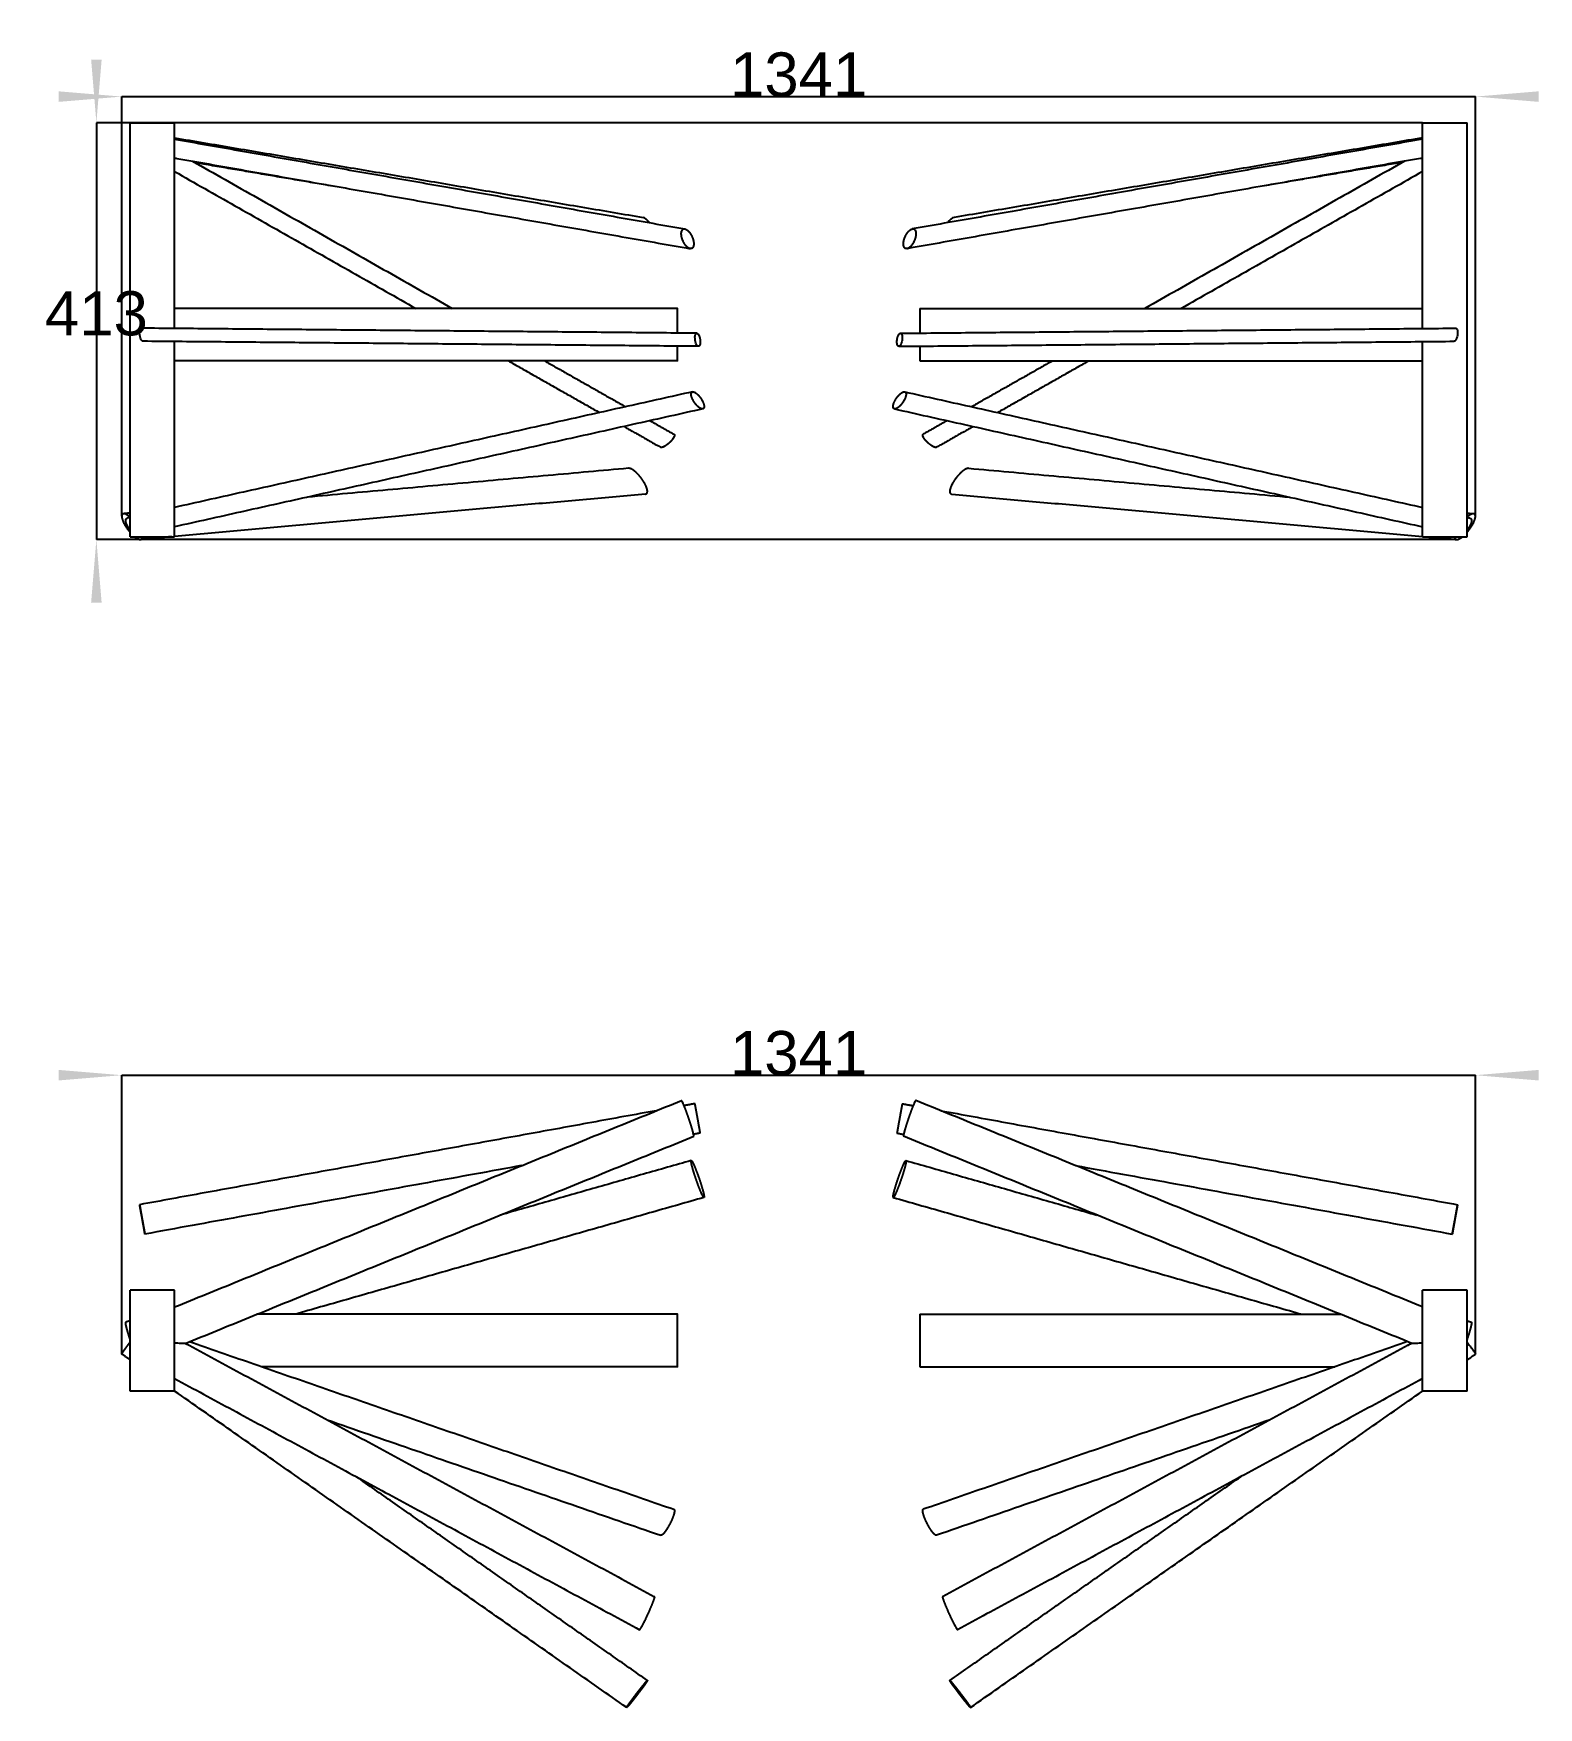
# Model space of a CAD drawing. Header units: millimetres. Extents: x 16 to 359, y 44 to 239.
# Drawn here: x 239.4 to 358.6, y 106 to 238.6 of the extents above; entities that cross this region are included whole.
import ezdxf
from ezdxf.enums import TextEntityAlignment as Align

# ---------------------------------------------------------------- set-up
doc = ezdxf.new("R2010")
doc.units = ezdxf.units.MM
doc.layers.get('0').update_dxf_attribs({"linetype": 'CONTINUOUS'})
for name, color, linetype in [('DimExtent082', 7, 'CONTINUOUS'), ('DimExtent083', 7, 'CONTINUOUS'), ('DimExtent085', 7, 'CONTINUOUS'), ('S08_Suspension_RearF', 7, 'CONTINUOUS'), ('S08_Suspension_RearT', 7, 'CONTINUOUS')]:
    doc.layers.add(name, color=color, linetype=linetype)
doc.styles.get("Standard").update_dxf_attribs({"font": 'arial.ttf'})
doc.dimstyles.get("Standard").update_dxf_attribs({"dimscale": 0, "dimtxt": 2.5, "dimasz": 2.5, "dimexe": 1.25, "dimexo": 0.625, "dimtad": 1, "dimtxsty": 'STANDARD', "dimcen": 2.5, "dimazin": 3, "dimtfac": 1, "dimtmove": 0, "dimatfit": 3})

# ---------------------------------------------------------------- blocks, each defined once
blk = doc.blocks.new('*DimExtent082')
at = {"color": 0}
for points in [[(241.379, 233.995), (241.379, 233.161), (246.379, 233.578)], [(358.621, 233.995), (358.621, 233.161), (353.621, 233.578)]]:
    blk.add_solid(points, dxfattribs=at)
at = {"layer": 'DimExtent082'}
for p, q in [((246.379, 200.35), (246.379, 233.578)), ((246.379, 233.578), (353.621, 233.578)), ((353.621, 200.35), (353.621, 233.578))]:
    blk.add_line(p, q, dxfattribs=at)
blk.add_text('1341', height=3.5, dxfattribs=at).set_placement((300.003, 233.578), align=Align.CENTER)
blk = doc.blocks.new('*DimExtent083')
at = {"color": 0}
for points in [[(243.948, 236.512), (244.781, 236.512), (244.365, 231.512)], [(243.948, 193.489), (244.781, 193.489), (244.365, 198.489)]]:
    blk.add_solid(points, dxfattribs=at)
at = {"layer": 'DimExtent083'}
for p, q in [((349.44, 231.512), (244.365, 231.512)), ((244.365, 231.512), (244.365, 198.489)), ((352.128, 198.489), (244.365, 198.489))]:
    blk.add_line(p, q, dxfattribs=at)
blk.add_text('413', height=3.5, dxfattribs=at).set_placement((244.365, 214.661), align=Align.CENTER)
blk = doc.blocks.new('*DimExtent085')
at = {"color": 0}
for points in [[(241.379, 156.467), (241.379, 155.633), (246.379, 156.05)], [(358.621, 156.467), (358.621, 155.633), (353.621, 156.05)]]:
    blk.add_solid(points, dxfattribs=at)
at = {"layer": 'DimExtent085'}
for p, q in [((246.379, 133.955), (246.379, 156.05)), ((246.379, 156.05), (353.621, 156.05)), ((353.621, 133.955), (353.621, 156.05))]:
    blk.add_line(p, q, dxfattribs=at)
blk.add_text('1341', height=3.5, dxfattribs=at).set_placement((299.997, 156.05), align=Align.CENTER)

msp = doc.modelspace()

# ---------------------------------------------------------------- linework, layer by layer
at = {"layer": 'S08_Suspension_RearF'}
for p, q in [((247.04, 198.712), (247.04, 231.512)), ((247.04, 231.512), (250.56, 231.512)), ((250.56, 215.206), (250.56, 231.512)), ((349.44, 215.206), (349.44, 231.512)), ((349.44, 231.512), (352.96, 231.512)), ((352.96, 198.712), (352.96, 231.512)), ((290.4, 216.792), (250.56, 216.792)), ((309.6, 216.792), (349.44, 216.792)), ((250.56, 198.712), (250.56, 214.17)), ((349.44, 198.712), (349.44, 214.17)), ((290.4, 212.632), (250.56, 212.632)), ((309.6, 212.632), (349.44, 212.632)), ((247.04, 198.712), (250.56, 198.712)), ((349.44, 198.712), (352.96, 198.712))]:
    msp.add_line(p, q, dxfattribs=at)
for points, degree in [([(250.56, 230.312), (287.672, 224.003)], 1), ([(250.56, 230.206), (290.99, 223.093)], 1), ([(349.44, 230.206), (309.01, 223.093)], 1), ([(349.44, 230.312), (312.328, 224.003)], 1), ([(250.56, 228.718), (250.734, 228.686)], 1), ([(250.734, 228.686), (291.41, 221.53)], 1), ([(251.987, 228.465), (272.565, 216.792)], 1), ([(252.158, 228.369), (263.438, 226.451)], 1), ([(349.266, 228.686), (308.59, 221.53)], 1), ([(348.013, 228.465), (327.435, 216.792)], 1), ([(347.842, 228.369), (336.562, 226.451)], 1), ([(349.266, 228.686), (349.44, 228.718)], 1), ([(250.56, 227.643), (269.688, 216.792)], 1), ([(349.44, 227.643), (330.312, 216.792)], 1), ([(288.202, 223.584), (288.028, 223.818), (287.826, 223.978), (287.672, 224.003)], 3), ([(291.41, 221.53), (291.333, 221.554), (291.252, 221.599), (291.169, 221.663), (291.088, 221.746), (291.01, 221.844), (290.937, 221.955), (290.871, 222.076), (290.814, 222.203), (290.768, 222.334), (290.734, 222.464), (290.713, 222.589), (290.705, 222.707), (290.711, 222.814), (290.731, 222.907)], 1), ([(290.731, 222.907), (290.773, 223.046), (290.869, 223.115), (290.99, 223.093)], 3), ([(290.99, 223.093), (291.095, 223.056), (291.205, 222.981), (291.315, 222.873), (291.42, 222.737), (291.513, 222.58), (291.59, 222.409), (291.648, 222.233), (291.684, 222.061), (291.695, 221.901), (291.681, 221.763), (291.643, 221.651), (291.583, 221.573), (291.504, 221.532), (291.41, 221.53)], 1), ([(308.59, 221.53), (308.496, 221.532), (308.417, 221.573), (308.357, 221.651), (308.319, 221.763), (308.305, 221.901), (308.316, 222.061), (308.352, 222.233), (308.41, 222.409), (308.487, 222.58), (308.58, 222.737), (308.685, 222.873), (308.795, 222.981), (308.905, 223.056), (309.01, 223.093)], 1), ([(309.269, 222.907), (309.289, 222.814), (309.295, 222.707), (309.287, 222.589), (309.266, 222.464), (309.232, 222.334), (309.186, 222.203), (309.129, 222.076), (309.063, 221.955), (308.99, 221.844), (308.912, 221.746), (308.831, 221.663), (308.748, 221.599), (308.667, 221.554), (308.59, 221.53)], 1), ([(309.01, 223.093), (309.131, 223.115), (309.227, 223.046), (309.269, 222.907)], 3), ([(312.328, 224.003), (312.174, 223.978), (311.972, 223.818), (311.798, 223.584)], 3), ([(247.791, 214.926), (247.798, 215.109), (247.855, 215.233), (247.932, 215.23)], 3), ([(291.932, 214.83), (247.932, 215.23)], 1), ([(308.068, 214.83), (352.068, 215.23)], 1), ([(352.068, 215.23), (352.145, 215.233), (352.202, 215.109), (352.209, 214.926)], 3), ([(292.068, 213.793), (248.068, 214.193)], 1), ([(291.791, 214.526), (291.798, 214.709), (291.855, 214.833), (291.932, 214.83)], 3), ([(291.932, 214.83), (291.978, 214.817), (292.025, 214.778), (292.071, 214.716), (292.113, 214.634), (292.15, 214.535), (292.179, 214.425), (292.199, 214.31), (292.209, 214.194), (292.209, 214.085), (292.198, 213.987), (292.177, 213.905), (292.148, 213.843), (292.111, 213.805), (292.068, 213.793)], 1), ([(307.932, 213.793), (307.889, 213.805), (307.852, 213.843), (307.823, 213.905), (307.802, 213.987), (307.791, 214.085), (307.791, 214.194), (307.801, 214.31), (307.821, 214.425), (307.85, 214.535), (307.887, 214.634), (307.929, 214.716), (307.975, 214.778), (308.022, 214.817), (308.068, 214.83)], 1), ([(307.932, 213.793), (351.932, 214.193)], 1), ([(308.068, 214.83), (308.145, 214.833), (308.202, 214.709), (308.209, 214.526)], 3), ([(277.021, 212.632), (284.227, 208.544)], 1), ([(279.898, 212.632), (286.291, 209.005)], 1), ([(320.102, 212.632), (313.709, 209.005)], 1), ([(322.979, 212.632), (315.773, 208.544)], 1), ([(291.591, 210.188), (250.56, 201.029)], 1), ([(291.489, 209.941), (291.471, 210.079), (291.509, 210.17), (291.591, 210.188)], 3), ([(292.409, 208.836), (292.351, 208.833), (292.283, 208.85), (292.206, 208.886), (292.124, 208.94), (292.038, 209.009), (291.952, 209.093), (291.866, 209.189), (291.785, 209.294), (291.709, 209.405), (291.642, 209.519), (291.585, 209.633), (291.539, 209.743), (291.507, 209.847), (291.489, 209.941)], 1), ([(291.591, 210.188), (291.671, 210.186), (291.767, 210.151), (291.876, 210.084), (291.99, 209.988), (292.105, 209.868), (292.215, 209.73), (292.314, 209.582), (292.397, 209.429), (292.46, 209.281), (292.5, 209.145), (292.516, 209.027), (292.505, 208.933), (292.469, 208.868), (292.409, 208.836)], 1), ([(307.591, 208.836), (307.531, 208.868), (307.495, 208.933), (307.484, 209.027), (307.5, 209.145), (307.54, 209.281), (307.603, 209.429), (307.686, 209.582), (307.785, 209.73), (307.895, 209.868), (308.01, 209.988), (308.124, 210.084), (308.233, 210.151), (308.329, 210.186), (308.409, 210.188)], 1), ([(308.511, 209.941), (308.493, 209.847), (308.461, 209.743), (308.415, 209.633), (308.358, 209.519), (308.291, 209.405), (308.215, 209.294), (308.134, 209.189), (308.048, 209.093), (307.962, 209.009), (307.876, 208.94), (307.794, 208.886), (307.717, 208.85), (307.649, 208.833), (307.591, 208.836)], 1), ([(308.409, 210.188), (308.491, 210.17), (308.529, 210.079), (308.511, 209.941)], 3), ([(308.409, 210.188), (349.44, 201.029)], 1), ([(292.409, 208.836), (250.56, 199.494)], 1), ([(307.591, 208.836), (349.44, 199.494)], 1), ([(286.168, 207.442), (289.071, 205.796)], 1), ([(288.233, 207.903), (290.129, 206.827)], 1), ([(311.767, 207.903), (309.871, 206.827)], 1), ([(313.832, 207.442), (310.929, 205.796)], 1), ([(290.129, 206.827), (290.194, 206.788), (290.146, 206.657)], 2), ([(309.854, 206.657), (309.806, 206.788), (309.871, 206.827)], 2), ([(286.528, 204.134), (261.087, 201.844)], 1), ([(288.007, 202.196), (288.022, 202.302), (288.006, 202.438), (287.96, 202.599), (287.885, 202.78), (287.785, 202.973), (287.662, 203.171), (287.522, 203.367), (287.37, 203.554), (287.212, 203.723), (287.053, 203.87), (286.899, 203.988), (286.757, 204.074), (286.632, 204.123), (286.528, 204.134)], 1), ([(313.472, 204.134), (313.368, 204.123), (313.243, 204.074), (313.101, 203.988), (312.947, 203.87), (312.788, 203.723), (312.63, 203.554), (312.478, 203.367), (312.338, 203.171), (312.215, 202.973), (312.115, 202.78), (312.04, 202.599), (311.994, 202.438), (311.978, 202.302), (311.993, 202.196)], 1), ([(313.472, 204.134), (338.913, 201.844)], 1), ([(287.872, 202.089), (250.56, 198.731)], 1), ([(287.872, 202.089), (287.973, 202.099), (288.007, 202.196)], 2), ([(311.993, 202.196), (312.027, 202.099), (312.128, 202.089)], 2), ([(312.128, 202.089), (349.44, 198.731)], 1), ([(246.528, 200.534), (246.468, 200.517), (246.422, 200.481), (246.392, 200.425), (246.379, 200.35), (246.382, 200.259), (246.401, 200.152), (246.437, 200.033), (246.488, 199.903), (246.553, 199.765), (246.631, 199.623), (246.721, 199.478), (246.82, 199.333), (246.927, 199.192), (247.04, 199.058)], 1), ([(247.04, 200.58), (246.528, 200.534)], 1), ([(247.04, 200.281), (246.835, 200.453), (246.648, 200.545), (246.528, 200.534)], 3), ([(352.96, 200.58), (353.472, 200.534)], 1), ([(353.472, 200.534), (353.352, 200.545), (353.165, 200.453), (352.96, 200.281)], 3), ([(352.96, 199.058), (353.073, 199.192), (353.18, 199.333), (353.279, 199.478), (353.369, 199.623), (353.447, 199.765), (353.512, 199.903), (353.563, 200.033), (353.599, 200.152), (353.618, 200.259), (353.621, 200.35), (353.608, 200.425), (353.578, 200.481), (353.532, 200.517), (353.472, 200.534)], 1), ([(246.689, 199.941), (246.671, 200.079), (246.709, 200.17), (246.791, 200.188)], 3), ([(247.04, 199.221), (246.854, 199.452), (246.712, 199.744), (246.689, 199.941)], 3), ([(247.04, 200.243), (246.791, 200.188)], 1), ([(352.96, 200.243), (353.209, 200.188)], 1), ([(353.311, 199.941), (353.288, 199.744), (353.146, 199.452), (352.96, 199.221)], 3), ([(353.209, 200.188), (353.291, 200.17), (353.329, 200.079), (353.311, 199.941)], 3), ([(247.397, 198.712), (247.588, 198.559), (247.759, 198.479), (247.872, 198.489)], 3), ([(250.341, 198.712), (247.872, 198.489)], 1), ([(247.872, 198.489), (247.973, 198.499), (248.007, 198.596)], 2), ([(248.007, 198.596), (248.023, 198.645), (248.022, 198.712)], 2), ([(349.659, 198.712), (352.128, 198.489)], 1), ([(351.978, 198.712), (351.977, 198.645), (351.993, 198.596)], 2), ([(351.993, 198.596), (352.027, 198.499), (352.128, 198.489)], 2), ([(352.128, 198.489), (352.241, 198.479), (352.412, 198.559), (352.603, 198.712)], 3)]:
    msp.add_open_spline(points, degree=degree, dxfattribs=at)
for points, degree, knots in [([(290.4, 214.844), (290.4, 215.068), (290.4, 215.285), (290.4, 215.39), (290.4, 215.496), (290.4, 215.597), (290.4, 215.698), (290.4, 215.794), (290.4, 215.889), (290.4, 215.978), (290.4, 216.067), (290.4, 216.148), (290.4, 216.228), (290.4, 216.301), (290.4, 216.373), (290.4, 216.435), (290.4, 216.497), (290.4, 216.55), (290.4, 216.602), (290.4, 216.643), (290.4, 216.684), (290.4, 216.714), (290.4, 216.744), (290.4, 216.762), (290.4, 216.779), (290.4, 216.786), (290.4, 216.792)], 2, [1.6346172, 1.6346172, 1.6346172, 1.8498994, 1.8498994, 1.9575405, 1.9575405, 2.0651816, 2.0651816, 2.1728227, 2.1728227, 2.2804638, 2.2804638, 2.3881049, 2.3881049, 2.495746, 2.495746, 2.6033871, 2.6033871, 2.7110283, 2.7110283, 2.8186694, 2.8186694, 2.9263105, 2.9263105, 3.0339516, 3.0339516, 3.1415927, 3.1415927, 3.1415927]), ([(309.6, 216.792), (309.6, 216.786), (309.6, 216.779), (309.6, 216.762), (309.6, 216.744), (309.6, 216.714), (309.6, 216.684), (309.6, 216.643), (309.6, 216.602), (309.6, 216.55), (309.6, 216.497), (309.6, 216.435), (309.6, 216.373), (309.6, 216.301), (309.6, 216.228), (309.6, 216.148), (309.6, 216.067), (309.6, 215.978), (309.6, 215.889), (309.6, 215.794), (309.6, 215.698), (309.6, 215.597), (309.6, 215.496), (309.6, 215.39), (309.6, 215.285), (309.6, 215.068), (309.6, 214.844)], 2, [0, 0, 0, 0.1076411, 0.1076411, 0.2152822, 0.2152822, 0.3229233, 0.3229233, 0.4305644, 0.4305644, 0.5382055, 0.5382055, 0.6458466, 0.6458466, 0.7534877, 0.7534877, 0.8611288, 0.8611288, 0.9687699, 0.9687699, 1.076411, 1.076411, 1.1840521, 1.1840521, 1.2916932, 1.2916932, 1.5069754, 1.5069754, 1.5069754]), ([(248.068, 214.193), (248.059, 214.195), (248.049, 214.196), (248.039, 214.198), (248.029, 214.204), (248.019, 214.209), (248.01, 214.214), (248, 214.223), (247.99, 214.232), (247.98, 214.24), (247.97, 214.252), (247.96, 214.264), (247.95, 214.276), (247.941, 214.29), (247.931, 214.305), (247.922, 214.32), (247.903, 214.354), (247.886, 214.391), (247.87, 214.431), (247.815, 214.577), (247.784, 214.768), (247.791, 214.926)], 3, [4.2892466, 4.2892466, 4.2892466, 4.2892466, 4.4316708, 4.4316708, 4.4316708, 4.574095, 4.574095, 4.574095, 4.7165192, 4.7165192, 4.7165192, 4.8589434, 4.8589434, 4.8589434, 5.0013676, 5.0013676, 5.0013676, 5.286216, 5.286216, 5.286216, 6.2831853, 6.2831853, 6.2831853, 6.2831853]), ([(352.209, 214.926), (352.216, 214.768), (352.185, 214.577), (352.13, 214.431), (352.122, 214.412), (352.114, 214.392), (352.105, 214.372), (352.096, 214.355), (352.087, 214.337), (352.078, 214.32), (352.069, 214.305), (352.059, 214.29), (352.05, 214.276), (352.04, 214.264), (352.03, 214.252), (352.02, 214.24), (352.01, 214.232), (352, 214.223), (351.99, 214.214), (351.981, 214.209), (351.971, 214.204), (351.961, 214.198), (351.951, 214.196), (351.941, 214.195), (351.932, 214.193)], 3, [0, 0, 0, 0, 0.9969693, 0.9969693, 0.9969693, 1.1393935, 1.1393935, 1.1393935, 1.2818177, 1.2818177, 1.2818177, 1.4242419, 1.4242419, 1.4242419, 1.5666661, 1.5666661, 1.5666661, 1.7090903, 1.7090903, 1.7090903, 1.8515145, 1.8515145, 1.8515145, 1.9939387, 1.9939387, 1.9939387, 1.9939387]), ([(290.4, 212.632), (290.4, 212.635), (290.4, 212.638), (290.4, 212.648), (290.4, 212.658), (290.4, 212.675), (290.4, 212.691), (290.4, 212.714), (290.4, 212.737), (290.4, 212.767), (290.4, 212.796), (290.4, 212.832), (290.4, 212.867), (290.4, 212.909), (290.4, 212.95), (290.4, 212.997), (290.4, 213.044), (290.4, 213.097), (290.4, 213.149), (290.4, 213.206), (290.4, 213.264), (290.4, 213.326), (290.4, 213.388), (290.4, 213.454), (290.4, 213.521), (290.4, 213.659), (290.4, 213.808)], 2, [0, 0, 0, 0.0801012, 0.0801012, 0.1602024, 0.1602024, 0.2403035, 0.2403035, 0.3204047, 0.3204047, 0.4005059, 0.4005059, 0.4806071, 0.4806071, 0.5607083, 0.5607083, 0.6408095, 0.6408095, 0.7209106, 0.7209106, 0.8010118, 0.8010118, 0.881113, 0.881113, 0.9612142, 0.9612142, 1.1214166, 1.1214166, 1.1214166]), ([(292.068, 213.793), (292.059, 213.795), (292.049, 213.796), (292.039, 213.798), (292.029, 213.804), (292.019, 213.809), (292.01, 213.814), (292, 213.823), (291.99, 213.832), (291.98, 213.84), (291.97, 213.852), (291.96, 213.864), (291.95, 213.876), (291.941, 213.89), (291.931, 213.905), (291.922, 213.92), (291.903, 213.954), (291.886, 213.991), (291.87, 214.031), (291.815, 214.177), (291.784, 214.368), (291.791, 214.526)], 3, [4.2892466, 4.2892466, 4.2892466, 4.2892466, 4.4316708, 4.4316708, 4.4316708, 4.574095, 4.574095, 4.574095, 4.7165192, 4.7165192, 4.7165192, 4.8589434, 4.8589434, 4.8589434, 5.0013676, 5.0013676, 5.0013676, 5.286216, 5.286216, 5.286216, 6.2831853, 6.2831853, 6.2831853, 6.2831853]), ([(308.209, 214.526), (308.216, 214.368), (308.185, 214.177), (308.13, 214.031), (308.122, 214.012), (308.114, 213.992), (308.105, 213.972), (308.096, 213.955), (308.087, 213.937), (308.078, 213.92), (308.069, 213.905), (308.059, 213.89), (308.05, 213.876), (308.04, 213.864), (308.03, 213.852), (308.02, 213.84), (308.01, 213.832), (308, 213.823), (307.99, 213.814), (307.981, 213.809), (307.971, 213.804), (307.961, 213.798), (307.951, 213.796), (307.941, 213.795), (307.932, 213.793)], 3, [0, 0, 0, 0, 0.9969693, 0.9969693, 0.9969693, 1.1393935, 1.1393935, 1.1393935, 1.2818177, 1.2818177, 1.2818177, 1.4242419, 1.4242419, 1.4242419, 1.5666661, 1.5666661, 1.5666661, 1.7090903, 1.7090903, 1.7090903, 1.8515145, 1.8515145, 1.8515145, 1.9939387, 1.9939387, 1.9939387, 1.9939387]), ([(309.6, 213.808), (309.6, 213.734), (309.6, 213.661), (309.6, 213.519), (309.6, 213.388), (309.6, 213.326), (309.6, 213.264), (309.6, 213.206), (309.6, 213.149), (309.6, 213.097), (309.6, 213.044), (309.6, 212.997), (309.6, 212.95), (309.6, 212.909), (309.6, 212.867), (309.6, 212.832), (309.6, 212.796), (309.6, 212.767), (309.6, 212.737), (309.6, 212.714), (309.6, 212.691), (309.6, 212.675), (309.6, 212.658), (309.6, 212.648), (309.6, 212.638), (309.6, 212.635), (309.6, 212.632)], 2, [2.0201761, 2.0201761, 2.0201761, 2.1002773, 2.1002773, 2.2604796, 2.2604796, 2.3405808, 2.3405808, 2.420682, 2.420682, 2.5007832, 2.5007832, 2.5808844, 2.5808844, 2.6609856, 2.6609856, 2.7410867, 2.7410867, 2.8211879, 2.8211879, 2.9012891, 2.9012891, 2.9813903, 2.9813903, 3.0614915, 3.0614915, 3.1415927, 3.1415927, 3.1415927]), ([(290.146, 206.657), (290.128, 206.619), (290.111, 206.581), (290.085, 206.538), (290.059, 206.496), (290.025, 206.45), (289.992, 206.404), (289.953, 206.357), (289.913, 206.31), (289.869, 206.263), (289.824, 206.216), (289.729, 206.124), (289.628, 206.04), (289.577, 206.002), (289.526, 205.964), (289.477, 205.931), (289.428, 205.899), (289.381, 205.872), (289.334, 205.846), (289.292, 205.828), (289.249, 205.809), (289.213, 205.798), (289.176, 205.788), (289.146, 205.786), (289.116, 205.783), (289.093, 205.789), (289.071, 205.796)], 2, [0, 0, 0, 0.1788789, 0.1788789, 0.3577578, 0.3577578, 0.5366367, 0.5366367, 0.7155156, 0.7155156, 0.8943945, 0.8943945, 1.2521522, 1.2521522, 1.4310311, 1.4310311, 1.60991, 1.60991, 1.7887889, 1.7887889, 1.9676678, 1.9676678, 2.1465467, 2.1465467, 2.3254256, 2.3254256, 2.5043045, 2.5043045, 2.5043045]), ([(310.929, 205.796), (310.907, 205.789), (310.884, 205.783), (310.854, 205.786), (310.824, 205.788), (310.787, 205.798), (310.751, 205.809), (310.708, 205.828), (310.666, 205.846), (310.619, 205.872), (310.572, 205.899), (310.523, 205.931), (310.474, 205.964), (310.423, 206.002), (310.372, 206.04), (310.271, 206.124), (310.176, 206.216), (310.131, 206.263), (310.087, 206.31), (310.047, 206.357), (310.008, 206.404), (309.975, 206.45), (309.941, 206.496), (309.915, 206.538), (309.889, 206.581), (309.872, 206.619), (309.854, 206.657)], 2, [3.7788808, 3.7788808, 3.7788808, 3.9577597, 3.9577597, 4.1366386, 4.1366386, 4.3155175, 4.3155175, 4.4943964, 4.4943964, 4.6732753, 4.6732753, 4.8521542, 4.8521542, 5.0310331, 5.0310331, 5.3887908, 5.3887908, 5.5676697, 5.5676697, 5.7465486, 5.7465486, 5.9254275, 5.9254275, 6.1043064, 6.1043064, 6.2831853, 6.2831853, 6.2831853])]:
    msp.add_open_spline(points, degree=degree, knots=knots, dxfattribs=at)
at = {"layer": 'S08_Suspension_RearT'}
for p, q in [((250.56, 139.027), (247.04, 139.027)), ((247.04, 131.027), (247.04, 139.027)), ((250.56, 131.027), (250.56, 139.027)), ((352.96, 139.027), (349.44, 139.027)), ((349.44, 131.027), (349.44, 139.027)), ((352.96, 131.027), (352.96, 139.027)), ((290.4, 137.107), (257.072, 137.107)), ((309.6, 137.107), (342.928, 137.107)), ((290.4, 132.947), (257.509, 132.947)), ((309.6, 132.947), (342.491, 132.947)), ((250.56, 131.027), (247.04, 131.027)), ((352.96, 131.027), (349.44, 131.027))]:
    msp.add_line(p, q, dxfattribs=at)
for points, degree in [([(250.56, 137.686), (290.713, 154.045)], 1), ([(290.731, 154.036), (290.72, 154.048), (290.713, 154.045)], 2), ([(291.687, 151.209), (291.694, 151.25), (291.68, 151.353), (291.643, 151.514), (291.586, 151.727), (291.511, 151.98), (291.422, 152.263), (291.323, 152.563), (291.219, 152.866), (291.113, 153.158), (291.012, 153.425), (290.919, 153.656), (290.838, 153.84), (290.775, 153.969), (290.731, 154.036)], 1), ([(309.269, 154.036), (309.225, 153.969), (309.162, 153.84), (309.081, 153.656), (308.988, 153.425), (308.887, 153.158), (308.781, 152.866), (308.677, 152.563), (308.578, 152.263), (308.489, 151.98), (308.414, 151.727), (308.357, 151.514), (308.32, 151.353), (308.306, 151.25), (308.313, 151.209)], 1), ([(309.287, 154.045), (309.28, 154.048), (309.269, 154.036)], 2), ([(349.44, 137.686), (309.287, 154.045)], 1), ([(288.724, 153.235), (247.79, 145.792)], 1), ([(291.79, 153.792), (290.927, 153.635)], 1), ([(291.791, 153.789), (291.79, 153.792)], 1), ([(292.21, 151.462), (292.206, 151.49), (292.192, 151.573), (292.169, 151.706), (292.138, 151.883), (292.1, 152.095), (292.057, 152.334), (292.012, 152.586), (291.966, 152.84), (291.922, 153.084), (291.881, 153.306), (291.846, 153.496), (291.819, 153.644), (291.8, 153.743), (291.791, 153.789)], 1), ([(308.209, 153.789), (308.2, 153.743), (308.181, 153.644), (308.154, 153.496), (308.119, 153.306), (308.078, 153.084), (308.034, 152.84), (307.988, 152.586), (307.943, 152.334), (307.9, 152.095), (307.862, 151.883), (307.831, 151.706), (307.808, 151.573), (307.794, 151.49), (307.79, 151.462)], 1), ([(308.21, 153.792), (308.209, 153.789)], 1), ([(308.21, 153.792), (309.073, 153.635)], 1), ([(311.276, 153.235), (352.21, 145.792)], 1), ([(251.407, 134.799), (291.687, 151.209)], 1), ([(292.21, 151.462), (291.677, 151.365)], 1), ([(307.79, 151.462), (308.323, 151.365)], 1), ([(348.593, 134.799), (308.313, 151.209)], 1), ([(278.057, 148.889), (248.21, 143.462)], 1), ([(291.498, 149.292), (276.372, 144.97)], 1), ([(292.502, 146.363), (292.465, 146.39), (292.406, 146.485), (292.328, 146.643), (292.235, 146.856), (292.13, 147.116), (292.02, 147.409), (291.908, 147.721), (291.801, 148.038), (291.703, 148.346), (291.619, 148.629), (291.553, 148.875), (291.508, 149.071), (291.486, 149.208), (291.489, 149.281)], 1), ([(291.489, 149.281), (291.492, 149.29), (291.498, 149.292)], 2), ([(291.498, 149.292), (291.536, 149.263), (291.598, 149.161), (291.68, 148.993), (291.778, 148.767), (291.887, 148.493), (292.002, 148.186), (292.117, 147.861), (292.226, 147.534), (292.323, 147.222), (292.405, 146.94), (292.466, 146.703), (292.503, 146.522), (292.516, 146.407), (292.502, 146.363)], 1), ([(307.498, 146.363), (307.484, 146.407), (307.497, 146.522), (307.534, 146.703), (307.595, 146.94), (307.677, 147.222), (307.774, 147.534), (307.883, 147.861), (307.998, 148.186), (308.113, 148.493), (308.222, 148.767), (308.32, 148.993), (308.402, 149.161), (308.464, 149.263), (308.502, 149.292)], 1), ([(308.511, 149.281), (308.514, 149.208), (308.492, 149.071), (308.447, 148.875), (308.381, 148.629), (308.297, 148.346), (308.199, 148.038), (308.092, 147.721), (307.98, 147.409), (307.87, 147.116), (307.765, 146.856), (307.672, 146.643), (307.594, 146.485), (307.535, 146.39), (307.498, 146.363)], 1), ([(308.502, 149.292), (308.508, 149.29), (308.511, 149.281)], 2), ([(308.502, 149.292), (323.628, 144.97)], 1), ([(321.943, 148.889), (351.79, 143.462)], 1), ([(292.502, 146.363), (260.108, 137.107)], 1), ([(307.498, 146.363), (339.892, 137.107)], 1), ([(247.791, 145.789), (247.79, 145.792)], 1), ([(247.79, 145.792), (247.794, 145.763), (247.809, 145.677), (247.833, 145.538), (247.866, 145.353), (247.905, 145.132), (247.949, 144.886), (247.996, 144.627), (248.043, 144.367), (248.087, 144.121), (248.128, 143.9), (248.162, 143.716), (248.188, 143.577), (248.204, 143.491), (248.21, 143.462)], 1), ([(248.21, 143.462), (248.206, 143.49), (248.192, 143.573), (248.169, 143.706), (248.138, 143.883), (248.1, 144.095), (248.057, 144.334), (248.012, 144.586), (247.966, 144.84), (247.922, 145.084), (247.881, 145.306), (247.846, 145.496), (247.819, 145.644), (247.8, 145.743), (247.791, 145.789)], 1), ([(351.79, 143.462), (351.796, 143.491), (351.812, 143.577), (351.838, 143.716), (351.872, 143.9), (351.913, 144.121), (351.957, 144.367), (352.004, 144.627), (352.051, 144.886), (352.095, 145.132), (352.134, 145.353), (352.167, 145.538), (352.191, 145.677), (352.206, 145.763), (352.21, 145.792)], 1), ([(352.209, 145.789), (352.2, 145.743), (352.181, 145.644), (352.154, 145.496), (352.119, 145.306), (352.078, 145.084), (352.034, 144.84), (351.988, 144.586), (351.943, 144.334), (351.9, 144.095), (351.862, 143.883), (351.831, 143.706), (351.808, 143.573), (351.794, 143.49), (351.79, 143.462)], 1), ([(352.21, 145.792), (352.209, 145.789)], 1), ([(309.6, 137.107), (309.6, 137.055), (309.6, 136.901), (309.6, 136.653), (309.6, 136.324), (309.6, 135.93), (309.6, 135.49), (309.6, 135.027), (309.6, 134.564), (309.6, 134.125), (309.6, 133.73), (309.6, 133.401), (309.6, 133.153), (309.6, 132.999), (309.6, 132.947)], 1), ([(246.689, 136.481), (246.692, 136.49), (246.698, 136.492)], 2), ([(247.04, 136.59), (246.698, 136.492)], 1), ([(352.96, 136.59), (353.302, 136.492)], 1), ([(353.302, 136.492), (353.308, 136.49), (353.311, 136.481)], 2), ([(247.04, 133.492), (246.379, 133.955)], 1), ([(251.403, 134.818), (251.424, 134.805), (251.407, 134.799)], 2), ([(251.702, 134.628), (251.568, 134.729), (251.425, 134.806)], 2), ([(251.425, 134.806), (288.595, 114.734)], 1), ([(251.752, 134.94), (290.12, 121.659)], 1), ([(348.248, 134.94), (309.88, 121.659)], 1), ([(348.575, 134.806), (311.405, 114.734)], 1), ([(348.575, 134.806), (348.432, 134.729), (348.298, 134.628)], 2), ([(348.593, 134.799), (348.576, 134.805), (348.597, 134.818)], 2), ([(352.96, 133.492), (353.621, 133.955)], 1), ([(250.56, 132.017), (287.405, 112.121)], 1), ([(349.44, 132.017), (312.595, 112.121)], 1), ([(286.379, 105.955), (250.56, 131.028)], 1), ([(313.621, 105.955), (349.44, 131.028)], 1), ([(262.65, 128.745), (289.08, 119.596)], 1), ([(337.35, 128.745), (310.92, 119.596)], 1), ([(288.021, 108.1), (264.973, 124.234)], 1), ([(311.979, 108.1), (335.027, 124.234)], 1), ([(290.146, 121.638), (290.166, 121.569), (290.16, 121.456), (290.128, 121.305), (290.071, 121.123), (289.994, 120.918), (289.898, 120.7), (289.788, 120.479), (289.67, 120.264), (289.549, 120.066), (289.43, 119.894), (289.319, 119.756), (289.22, 119.657), (289.139, 119.603), (289.08, 119.596)], 1), ([(290.12, 121.659), (290.136, 121.653), (290.146, 121.638)], 2), ([(310.92, 119.596), (310.861, 119.603), (310.78, 119.657), (310.681, 119.756), (310.57, 119.894), (310.451, 120.066), (310.33, 120.264), (310.212, 120.479), (310.102, 120.7), (310.006, 120.918), (309.929, 121.123), (309.872, 121.305), (309.84, 121.456), (309.834, 121.569), (309.854, 121.638)], 1), ([(309.854, 121.638), (309.864, 121.653), (309.88, 121.659)], 2), ([(287.405, 112.121), (287.438, 112.143), (287.499, 112.231), (287.585, 112.378), (287.692, 112.578), (287.815, 112.821), (287.947, 113.094), (288.081, 113.383), (288.212, 113.675), (288.332, 113.955), (288.435, 114.208), (288.516, 114.422), (288.572, 114.586), (288.599, 114.692), (288.595, 114.734)], 1), ([(311.405, 114.734), (311.401, 114.692), (311.428, 114.586), (311.484, 114.422), (311.565, 114.208), (311.668, 113.955), (311.788, 113.675), (311.919, 113.383), (312.053, 113.094), (312.185, 112.821), (312.308, 112.578), (312.415, 112.378), (312.501, 112.231), (312.562, 112.143), (312.595, 112.121)], 1), ([(311.43, 114.72), (311.412, 114.738), (311.405, 114.734)], 2), ([(286.379, 105.955), (286.391, 105.988), (286.443, 106.073), (286.533, 106.206), (286.657, 106.38), (286.808, 106.587), (286.978, 106.816), (287.16, 107.055), (287.344, 107.293), (287.52, 107.518), (287.681, 107.718), (287.817, 107.883), (287.922, 108.006), (287.992, 108.079), (288.021, 108.1)], 1), ([(288.021, 108.1), (288.026, 108.096), (288.007, 108.062)], 2), ([(311.993, 108.062), (311.974, 108.096), (311.979, 108.1)], 2), ([(311.979, 108.1), (312.008, 108.079), (312.078, 108.006), (312.183, 107.883), (312.319, 107.718), (312.48, 107.518), (312.656, 107.293), (312.84, 107.055), (313.022, 106.816), (313.192, 106.587), (313.343, 106.38), (313.467, 106.206), (313.557, 106.073), (313.609, 105.988), (313.621, 105.955)], 1), ([(313.621, 105.955), (313.595, 105.972), (313.535, 106.034), (313.444, 106.139), (313.325, 106.282), (313.184, 106.457), (313.026, 106.656), (312.859, 106.871), (312.689, 107.093), (312.524, 107.312), (312.37, 107.518), (312.235, 107.704), (312.124, 107.861), (312.043, 107.982), (311.993, 108.062)], 1)]:
    msp.add_open_spline(points, degree=degree, dxfattribs=at)
for points, degree, knots in [([(290.4, 135.027), (290.4, 135.144), (290.4, 135.26), (290.4, 135.492), (290.4, 135.714), (290.4, 135.822), (290.4, 135.93), (290.4, 136.032), (290.4, 136.134), (290.4, 136.229), (290.4, 136.324), (290.4, 136.411), (290.4, 136.498), (290.4, 136.576), (290.4, 136.653), (290.4, 136.721), (290.4, 136.788), (290.4, 136.845), (290.4, 136.901), (290.4, 136.946), (290.4, 136.991), (290.4, 137.023), (290.4, 137.055), (290.4, 137.075), (290.4, 137.094), (290.4, 137.101), (290.4, 137.107)], 2, [0, 0, 0, 0.1121997, 0.1121997, 0.3365992, 0.3365992, 0.448799, 0.448799, 0.5609987, 0.5609987, 0.6731984, 0.6731984, 0.7853982, 0.7853982, 0.8975979, 0.8975979, 1.0097976, 1.0097976, 1.1219974, 1.1219974, 1.2341971, 1.2341971, 1.3463969, 1.3463969, 1.4585966, 1.4585966, 1.5707963, 1.5707963, 1.5707963]), ([(247.04, 135.121), (246.967, 135.339), (246.904, 135.544), (246.863, 135.679), (246.827, 135.803), (246.81, 135.863), (246.793, 135.922), (246.779, 135.977), (246.764, 136.032), (246.751, 136.083), (246.739, 136.133), (246.729, 136.177), (246.718, 136.222), (246.71, 136.261), (246.703, 136.3), (246.697, 136.333), (246.692, 136.365), (246.689, 136.392), (246.686, 136.418), (246.685, 136.437), (246.685, 136.456), (246.687, 136.469), (246.689, 136.481)], 2, [4.8988042, 4.8988042, 4.8988042, 5.1954573, 5.1954573, 5.393226, 5.393226, 5.4921104, 5.4921104, 5.5909947, 5.5909947, 5.6898791, 5.6898791, 5.7887635, 5.7887635, 5.8876478, 5.8876478, 5.9865322, 5.9865322, 6.0854166, 6.0854166, 6.1843009, 6.1843009, 6.2831853, 6.2831853, 6.2831853]), ([(353.311, 136.481), (353.313, 136.469), (353.315, 136.456), (353.315, 136.437), (353.314, 136.418), (353.311, 136.392), (353.308, 136.365), (353.303, 136.333), (353.297, 136.3), (353.29, 136.261), (353.282, 136.222), (353.271, 136.177), (353.261, 136.133), (353.249, 136.083), (353.236, 136.032), (353.221, 135.977), (353.207, 135.922), (353.19, 135.863), (353.173, 135.803), (353.137, 135.679), (353.096, 135.544), (353.033, 135.339), (352.96, 135.121)], 2, [0, 0, 0, 0.0988844, 0.0988844, 0.1977687, 0.1977687, 0.2966531, 0.2966531, 0.3955375, 0.3955375, 0.4944218, 0.4944218, 0.5933062, 0.5933062, 0.6921906, 0.6921906, 0.7910749, 0.7910749, 0.8899593, 0.8899593, 1.087728, 1.087728, 1.3843811, 1.3843811, 1.3843811]), ([(246.379, 133.955), (246.379, 133.959), (246.379, 133.963), (246.383, 133.973), (246.388, 133.982), (246.396, 133.998), (246.405, 134.013), (246.418, 134.033), (246.43, 134.053), (246.447, 134.079), (246.463, 134.104), (246.484, 134.134), (246.504, 134.164), (246.528, 134.199), (246.552, 134.233), (246.58, 134.272), (246.607, 134.311), (246.637, 134.353), (246.668, 134.396), (246.701, 134.441), (246.734, 134.487), (246.804, 134.582), (246.88, 134.685), (246.958, 134.79), (247.04, 134.898)], 2, [2.9013254, 2.9013254, 2.9013254, 3.003009, 3.003009, 3.1046927, 3.1046927, 3.2063764, 3.2063764, 3.30806, 3.30806, 3.4097437, 3.4097437, 3.5114274, 3.5114274, 3.613111, 3.613111, 3.7147947, 3.7147947, 3.8164784, 3.8164784, 3.918162, 3.918162, 4.1215294, 4.1215294, 4.3248967, 4.3248967, 4.3248967]), ([(251.407, 134.799), (251.363, 134.787), (251.285, 134.79), (251.214, 134.79), (251.171, 134.792), (251.128, 134.793), (251.085, 134.794), (250.914, 134.802), (250.739, 134.812), (250.56, 134.825)], 3, [0.05683144, 0.05683144, 0.05683144, 0.05683144, 0.12511493, 0.12511493, 0.12511493, 0.16440032, 0.16440032, 0.16440032, 0.31785074, 0.31785074, 0.31785074, 0.31785074]), ([(290.4, 132.947), (290.4, 132.954), (290.4, 132.96), (290.4, 132.98), (290.4, 132.999), (290.4, 133.032), (290.4, 133.064), (290.4, 133.109), (290.4, 133.153), (290.4, 133.21), (290.4, 133.266), (290.4, 133.334), (290.4, 133.401), (290.4, 133.479), (290.4, 133.557), (290.4, 133.643), (290.4, 133.73), (290.4, 133.826), (290.4, 133.921), (290.4, 134.023), (290.4, 134.125), (290.4, 134.233), (290.4, 134.34), (290.4, 134.452), (290.4, 134.564), (290.4, 134.794), (290.4, 135.027)], 2, [4.712389, 4.712389, 4.712389, 4.8245887, 4.8245887, 4.9367885, 4.9367885, 5.0489882, 5.0489882, 5.1611879, 5.1611879, 5.2733877, 5.2733877, 5.3855874, 5.3855874, 5.4977871, 5.4977871, 5.6099869, 5.6099869, 5.7221866, 5.7221866, 5.8343864, 5.8343864, 5.9465861, 5.9465861, 6.0587858, 6.0587858, 6.2831853, 6.2831853, 6.2831853]), ([(349.44, 134.825), (349.254, 134.812), (349.072, 134.801), (348.895, 134.794), (348.83, 134.791), (348.768, 134.79), (348.708, 134.79), (348.665, 134.79), (348.619, 134.79), (348.593, 134.799)], 3, [0.68214313, 0.68214313, 0.68214313, 0.68214313, 0.84142955, 0.84142955, 0.84142955, 0.89975546, 0.89975546, 0.89975546, 0.94318036, 0.94318036, 0.94318036, 0.94318036]), ([(352.96, 134.898), (353.042, 134.789), (353.121, 134.684), (353.195, 134.584), (353.243, 134.518), (353.289, 134.455), (353.332, 134.396), (353.353, 134.367), (353.373, 134.339), (353.393, 134.311), (353.411, 134.285), (353.43, 134.259), (353.448, 134.233), (353.464, 134.21), (353.48, 134.187), (353.496, 134.164), (353.509, 134.144), (353.523, 134.124), (353.537, 134.104), (353.548, 134.087), (353.559, 134.07), (353.57, 134.053), (353.578, 134.04), (353.587, 134.026), (353.595, 134.013), (353.601, 134.003), (353.606, 133.992), (353.612, 133.982), (353.615, 133.976), (353.618, 133.97), (353.621, 133.963), (353.621, 133.96), (353.621, 133.957), (353.621, 133.955)], 3, [1.9582886, 1.9582886, 1.9582886, 1.9582886, 2.2633396, 2.2633396, 2.2633396, 2.4667069, 2.4667069, 2.4667069, 2.5683906, 2.5683906, 2.5683906, 2.6700743, 2.6700743, 2.6700743, 2.7717579, 2.7717579, 2.7717579, 2.8734416, 2.8734416, 2.8734416, 2.9751253, 2.9751253, 2.9751253, 3.0768089, 3.0768089, 3.0768089, 3.1784926, 3.1784926, 3.1784926, 3.2801763, 3.2801763, 3.2801763, 3.3818599, 3.3818599, 3.3818599, 3.3818599]), ([(288.007, 108.062), (287.982, 108.022), (287.957, 107.982), (287.917, 107.922), (287.876, 107.861), (287.82, 107.783), (287.765, 107.704), (287.697, 107.611), (287.63, 107.518), (287.553, 107.415), (287.476, 107.312), (287.313, 107.093), (287.141, 106.871), (287.058, 106.763), (286.974, 106.656), (286.895, 106.556), (286.816, 106.457), (286.745, 106.369), (286.675, 106.282), (286.615, 106.211), (286.556, 106.139), (286.51, 106.087), (286.465, 106.034), (286.435, 106.003), (286.405, 105.972), (286.392, 105.963), (286.379, 105.955)], 2, [0, 0, 0, 0.2072375, 0.2072375, 0.4144751, 0.4144751, 0.6217126, 0.6217126, 0.8289501, 0.8289501, 1.0361876, 1.0361876, 1.4506627, 1.4506627, 1.6579002, 1.6579002, 1.8651377, 1.8651377, 2.0723753, 2.0723753, 2.2796128, 2.2796128, 2.4868503, 2.4868503, 2.6940879, 2.6940879, 2.9013254, 2.9013254, 2.9013254])]:
    msp.add_open_spline(points, degree=degree, knots=knots, dxfattribs=at)

# ---------------------------------------------------------------- dimensions: what is measured, and where the dimension line sits
at = {"layer": 'DimExtent082'}
dim = msp.add_linear_dim(base=(300.003, 233.578), p1=(246.379, 200.35), p2=(353.621, 200.35), text='1341', dimstyle='STANDARD', dxfattribs=at)
dim.commit()
dim.dimension.update_dxf_attribs({"geometry": '*DimExtent082', "text_midpoint": (300.003, 238.578)})
at = {"layer": 'DimExtent083'}
dim = msp.add_linear_dim(base=(244.365, 214.661), p1=(349.44, 231.512), p2=(352.128, 198.489), angle=90, text='413', dimstyle='STANDARD', dxfattribs=at)
dim.commit()
dim.dimension.update_dxf_attribs({"geometry": '*DimExtent083', "text_midpoint": (239.381, 215.066)})
at = {"layer": 'DimExtent085'}
dim = msp.add_linear_dim(base=(299.997, 156.05), p1=(246.379, 133.955), p2=(353.621, 133.955), text='1341', dimstyle='STANDARD', dxfattribs=at)
dim.commit()
dim.dimension.update_dxf_attribs({"geometry": '*DimExtent085', "text_midpoint": (299.997, 161.05)})

doc.saveas('drawing.dxf')
